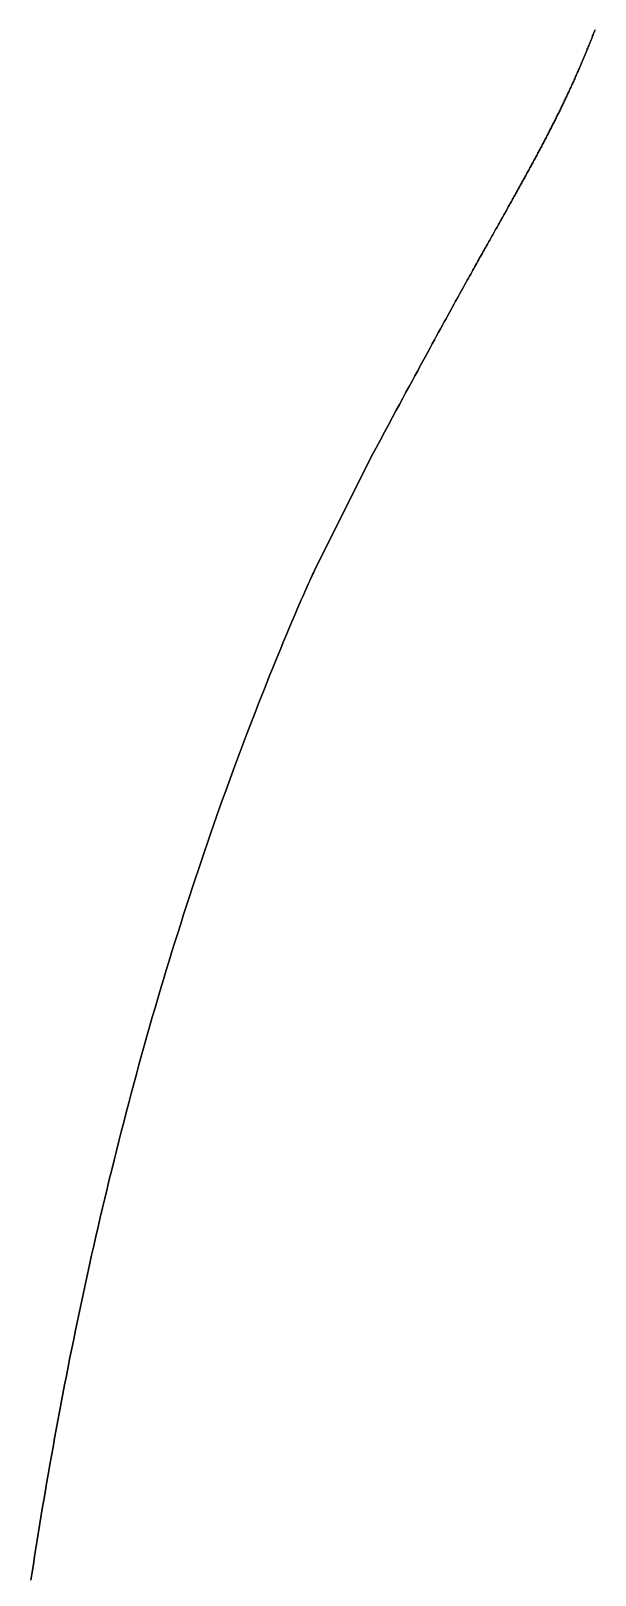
# Model space of a CAD drawing. Header units: inches. Extents: x 130170 to 284068, y 377793 to 804530.
# Drawn here: x 250435.85 to 250449.03, y 751492.18 to 751528.26 of the extents above; entities that cross this region are included whole.
import ezdxf

# ---------------------------------------------------------------- set-up
doc = ezdxf.new("R2010")
doc.units = ezdxf.units.IN
doc.header["$MEASUREMENT"] = 0
doc.layers.add('muni_il', color=7, linetype='Continuous')

msp = doc.modelspace()

# ---------------------------------------------------------------- linework, layer by layer
at = {"layer": 'muni_il'}
for points in [[(250449.034, 751528.288), (250449.023, 751528.259), (250449.011, 751528.229), (250449, 751528.201), (250448.989, 751528.172), (250448.977, 751528.143), (250448.966, 751528.114), (250448.955, 751528.086), (250448.943, 751528.057), (250448.932, 751528.029), (250448.92, 751528), (250448.909, 751527.972), (250448.898, 751527.944), (250448.886, 751527.916), (250448.875, 751527.888), (250448.864, 751527.86), (250448.852, 751527.833), (250448.841, 751527.805), (250448.83, 751527.778), (250448.818, 751527.75), (250448.807, 751527.723), (250448.796, 751527.696), (250448.784, 751527.668), (250448.773, 751527.641), (250448.762, 751527.614), (250448.75, 751527.587), (250448.739, 751527.561), (250448.728, 751527.534), (250448.716, 751527.507), (250448.705, 751527.481), (250448.694, 751527.454), (250448.682, 751527.428), (250448.671, 751527.401), (250448.66, 751527.375), (250448.648, 751527.349), (250448.637, 751527.323), (250448.625, 751527.297), (250448.614, 751527.271), (250448.603, 751527.245), (250448.591, 751527.219), (250448.58, 751527.193), (250448.568, 751527.168), (250448.557, 751527.142), (250448.546, 751527.117), (250448.534, 751527.091), (250448.523, 751527.066), (250448.511, 751527.04), (250448.5, 751527.015), (250448.488, 751526.99), (250448.477, 751526.964), (250448.465, 751526.939), (250448.454, 751526.914), (250448.442, 751526.889), (250448.43, 751526.864), (250448.419, 751526.839), (250448.407, 751526.814), (250448.396, 751526.789), (250448.384, 751526.764), (250448.372, 751526.739), (250448.361, 751526.715), (250448.349, 751526.69), (250448.337, 751526.665), (250448.326, 751526.64), (250448.314, 751526.616), (250448.302, 751526.591), (250448.29, 751526.567), (250448.279, 751526.542), (250448.267, 751526.518), (250448.255, 751526.493), (250448.243, 751526.469), (250448.231, 751526.444), (250448.219, 751526.42), (250448.207, 751526.395), (250448.195, 751526.371), (250448.183, 751526.347), (250448.171, 751526.322), (250448.159, 751526.298), (250448.147, 751526.274), (250448.135, 751526.25), (250448.123, 751526.225), (250448.111, 751526.201), (250448.099, 751526.177), (250448.087, 751526.152), (250448.075, 751526.128), (250448.062, 751526.104), (250448.05, 751526.08), (250448.038, 751526.056), (250448.025, 751526.032), (250448.013, 751526.007), (250448.001, 751525.983), (250447.988, 751525.959), (250447.976, 751525.935), (250447.963, 751525.911), (250447.951, 751525.886), (250447.939, 751525.862), (250447.926, 751525.838), (250447.913, 751525.814), (250447.901, 751525.79), (250447.888, 751525.765), (250447.876, 751525.741), (250447.863, 751525.717), (250447.85, 751525.693), (250447.838, 751525.669), (250447.825, 751525.644), (250447.812, 751525.62), (250447.799, 751525.596), (250447.787, 751525.572), (250447.774, 751525.547), (250447.761, 751525.523), (250447.748, 751525.499), (250447.735, 751525.475), (250447.722, 751525.45), (250447.709, 751525.426), (250447.696, 751525.401), (250447.683, 751525.377), (250447.67, 751525.353), (250447.657, 751525.328), (250447.644, 751525.304), (250447.631, 751525.28), (250447.617, 751525.255), (250447.604, 751525.231), (250447.591, 751525.206), (250447.578, 751525.182), (250447.564, 751525.157), (250447.551, 751525.133), (250447.538, 751525.108), (250447.524, 751525.083), (250447.511, 751525.059), (250447.497, 751525.034), (250447.484, 751525.01), (250447.47, 751524.985), (250447.457, 751524.96), (250447.443, 751524.935), (250447.43, 751524.911), (250447.416, 751524.886), (250447.403, 751524.861), (250447.389, 751524.836), (250447.375, 751524.811), (250447.361, 751524.786), (250447.348, 751524.761), (250447.334, 751524.736), (250447.32, 751524.711), (250447.306, 751524.686), (250447.292, 751524.661), (250447.278, 751524.636), (250447.264, 751524.611), (250447.25, 751524.586), (250447.236, 751524.56), (250447.222, 751524.535), (250447.208, 751524.51), (250447.194, 751524.484), (250447.18, 751524.459), (250447.166, 751524.433), (250447.151, 751524.408), (250447.137, 751524.382), (250447.123, 751524.356), (250447.108, 751524.33), (250447.094, 751524.304), (250447.079, 751524.278), (250447.065, 751524.252), (250447.05, 751524.226), (250447.036, 751524.2), (250447.021, 751524.174), (250447.006, 751524.147), (250446.991, 751524.121), (250446.977, 751524.094), (250446.961, 751524.068), (250446.947, 751524.041), (250446.931, 751524.014), (250446.916, 751523.987), (250446.901, 751523.96), (250446.886, 751523.932), (250446.87, 751523.905), (250446.855, 751523.877), (250446.839, 751523.849), (250446.823, 751523.821), (250446.807, 751523.793), (250446.792, 751523.765), (250446.776, 751523.736), (250446.759, 751523.707), (250446.743, 751523.678), (250446.727, 751523.649), (250446.71, 751523.62), (250446.693, 751523.59), (250446.676, 751523.56), (250446.659, 751523.53), (250446.642, 751523.499), (250446.625, 751523.468), (250446.607, 751523.437), (250446.59, 751523.406), (250446.572, 751523.374), (250446.554, 751523.341), (250446.535, 751523.309), (250446.517, 751523.276), (250446.498, 751523.242), (250446.479, 751523.208), (250446.459, 751523.174), (250446.44, 751523.139), (250446.42, 751523.103), (250446.4, 751523.067), (250446.379, 751523.03), (250446.358, 751522.993), (250446.337, 751522.955), (250446.315, 751522.917), (250446.293, 751522.878), (250446.271, 751522.838), (250446.248, 751522.797), (250446.225, 751522.755), (250446.201, 751522.713), (250446.177, 751522.67), (250446.153, 751522.625), (250446.128, 751522.58), (250446.102, 751522.534), (250446.076, 751522.487), (250446.049, 751522.439), (250446.021, 751522.389), (250445.993, 751522.338), (250445.964, 751522.286), (250445.935, 751522.233), (250445.904, 751522.178), (250445.873, 751522.122), (250445.841, 751522.064), (250445.808, 751522.005), (250445.775, 751521.944), (250445.74, 751521.881), (250445.704, 751521.816), (250445.668, 751521.749), (250445.63, 751521.681), (250445.591, 751521.61), (250445.551, 751521.537), (250445.509, 751521.461), (250445.467, 751521.383), (250445.423, 751521.303), (250445.377, 751521.219), (250445.33, 751521.133), (250445.281, 751521.044), (250445.231, 751520.952), (250445.179, 751520.856), (250445.125, 751520.757), (250445.069, 751520.654), (250445.011, 751520.548), (250444.951, 751520.437), (250444.889, 751520.322), (250444.824, 751520.203), (250444.757, 751520.079), (250444.688, 751519.95), (250444.615, 751519.816), (250444.54, 751519.677), (250444.461, 751519.531), (250444.38, 751519.38), (250444.295, 751519.223), (250444.206, 751519.058), (250444.114, 751518.887), (250444.018, 751518.708), (250443.918, 751518.522), (250443.813, 751518.327), (250442.477, 751515.65), (250442.453, 751515.599), (250442.435, 751515.56), (250442.413, 751515.513), (250442.388, 751515.456), (250442.359, 751515.392), (250442.326, 751515.32), (250442.291, 751515.241), (250442.253, 751515.155), (250442.212, 751515.062), (250442.169, 751514.964), (250442.123, 751514.859), (250442.075, 751514.748), (250442.025, 751514.632), (250441.974, 751514.51), (250441.92, 751514.384), (250441.865, 751514.252), (250441.808, 751514.116), (250441.749, 751513.976), (250441.689, 751513.832), (250441.628, 751513.684), (250441.566, 751513.531), (250441.503, 751513.375), (250441.439, 751513.216), (250441.373, 751513.054), (250441.307, 751512.888), (250441.241, 751512.719), (250441.173, 751512.548), (250441.105, 751512.373), (250441.037, 751512.196), (250440.968, 751512.017), (250440.898, 751511.835), (250440.828, 751511.65), (250440.758, 751511.464), (250440.688, 751511.275), (250440.617, 751511.085), (250440.546, 751510.892), (250440.475, 751510.698), (250440.404, 751510.502), (250440.333, 751510.304), (250440.262, 751510.105), (250440.191, 751509.904), (250440.12, 751509.701), (250440.049, 751509.497), (250439.978, 751509.292), (250439.908, 751509.086), (250439.837, 751508.878), (250439.767, 751508.669), (250439.697, 751508.459), (250439.628, 751508.249), (250439.558, 751508.037), (250439.489, 751507.824), (250439.42, 751507.61), (250439.352, 751507.395), (250439.284, 751507.18), (250439.216, 751506.964), (250439.149, 751506.747), (250439.082, 751506.529), (250439.015, 751506.311), (250438.95, 751506.092), (250438.884, 751505.872), (250438.819, 751505.652), (250438.754, 751505.432), (250438.69, 751505.211), (250438.627, 751504.99), (250438.564, 751504.768), (250438.501, 751504.546), (250438.439, 751504.324), (250438.378, 751504.101), (250438.317, 751503.879), (250438.256, 751503.656), (250438.197, 751503.433), (250438.138, 751503.209), (250438.079, 751502.986), (250438.021, 751502.763), (250437.963, 751502.539), (250437.906, 751502.316), (250437.85, 751502.093), (250437.795, 751501.87), (250437.74, 751501.647), (250437.685, 751501.424), (250437.631, 751501.201), (250437.578, 751500.978), (250437.525, 751500.756), (250437.473, 751500.534), (250437.422, 751500.312), (250437.371, 751500.091), (250437.321, 751499.87), (250437.271, 751499.65), (250437.222, 751499.43), (250437.174, 751499.21), (250437.126, 751498.991), (250437.079, 751498.772), (250437.033, 751498.554), (250436.987, 751498.337), (250436.941, 751498.12), (250436.897, 751497.904), (250436.853, 751497.689), (250436.809, 751497.474), (250436.766, 751497.261), (250436.724, 751497.047), (250436.682, 751496.835), (250436.641, 751496.624), (250436.601, 751496.413), (250436.561, 751496.204), (250436.522, 751495.995), (250436.483, 751495.787), (250436.445, 751495.581), (250436.407, 751495.375), (250436.37, 751495.17), (250436.334, 751494.967), (250436.298, 751494.764), (250436.263, 751494.563), (250436.228, 751494.363), (250436.194, 751494.163), (250436.16, 751493.966), (250436.127, 751493.769), (250436.095, 751493.574), (250436.062, 751493.379), (250436.031, 751493.186), (250436, 751492.995), (250435.97, 751492.805), (250435.94, 751492.616), (250435.91, 751492.428), (250435.881, 751492.242), (250435.853, 751492.057)], [(250435.853, 751492.057), (250435.881, 751492.242), (250435.91, 751492.428), (250435.94, 751492.616), (250435.97, 751492.805), (250436, 751492.995), (250436.031, 751493.186), (250436.062, 751493.379), (250436.095, 751493.574), (250436.127, 751493.769), (250436.16, 751493.966), (250436.194, 751494.163), (250436.228, 751494.363), (250436.263, 751494.563), (250436.298, 751494.764), (250436.334, 751494.967), (250436.37, 751495.17), (250436.407, 751495.375), (250436.445, 751495.581), (250436.483, 751495.787), (250436.522, 751495.995), (250436.561, 751496.204), (250436.601, 751496.413), (250436.641, 751496.624), (250436.682, 751496.835), (250436.724, 751497.047), (250436.766, 751497.261), (250436.809, 751497.474), (250436.853, 751497.689), (250436.897, 751497.904), (250436.941, 751498.12), (250436.987, 751498.337), (250437.033, 751498.554), (250437.079, 751498.772), (250437.126, 751498.991), (250437.174, 751499.21), (250437.222, 751499.43), (250437.271, 751499.65), (250437.321, 751499.87), (250437.371, 751500.091), (250437.422, 751500.312), (250437.473, 751500.534), (250437.525, 751500.756), (250437.578, 751500.978), (250437.631, 751501.201), (250437.685, 751501.424), (250437.74, 751501.647), (250437.795, 751501.87), (250437.85, 751502.093), (250437.906, 751502.316), (250437.963, 751502.539), (250438.021, 751502.763), (250438.079, 751502.986), (250438.138, 751503.209), (250438.197, 751503.433), (250438.256, 751503.656), (250438.317, 751503.879), (250438.378, 751504.101), (250438.439, 751504.324), (250438.501, 751504.546), (250438.564, 751504.768), (250438.627, 751504.99), (250438.69, 751505.211), (250438.754, 751505.432), (250438.819, 751505.652), (250438.884, 751505.872), (250438.95, 751506.092), (250439.015, 751506.311), (250439.082, 751506.529), (250439.149, 751506.747), (250439.216, 751506.964), (250439.284, 751507.18), (250439.352, 751507.395), (250439.42, 751507.61), (250439.489, 751507.824), (250439.558, 751508.037), (250439.628, 751508.249), (250439.697, 751508.459), (250439.767, 751508.669), (250439.837, 751508.878), (250439.908, 751509.086), (250439.978, 751509.292), (250440.049, 751509.497), (250440.12, 751509.701), (250440.191, 751509.904), (250440.262, 751510.105), (250440.333, 751510.304), (250440.404, 751510.502), (250440.475, 751510.698), (250440.546, 751510.892), (250440.617, 751511.085), (250440.688, 751511.275), (250440.758, 751511.464), (250440.828, 751511.65), (250440.898, 751511.835), (250440.968, 751512.017), (250441.037, 751512.196), (250441.105, 751512.373), (250441.173, 751512.548), (250441.241, 751512.719), (250441.307, 751512.888), (250441.373, 751513.054), (250441.439, 751513.216), (250441.503, 751513.375), (250441.566, 751513.531), (250441.628, 751513.684), (250441.689, 751513.832), (250441.749, 751513.976), (250441.808, 751514.116), (250441.865, 751514.252), (250441.92, 751514.384), (250441.974, 751514.51), (250442.025, 751514.632), (250442.075, 751514.748), (250442.123, 751514.859), (250442.169, 751514.964), (250442.212, 751515.062), (250442.253, 751515.155), (250442.291, 751515.241), (250442.326, 751515.32), (250442.359, 751515.392), (250442.388, 751515.456), (250442.413, 751515.513), (250442.435, 751515.56), (250442.453, 751515.599), (250442.477, 751515.65), (250443.813, 751518.327), (250443.918, 751518.522), (250444.018, 751518.708), (250444.114, 751518.887), (250444.206, 751519.058), (250444.295, 751519.223), (250444.38, 751519.38), (250444.461, 751519.531), (250444.54, 751519.677), (250444.615, 751519.816), (250444.688, 751519.95), (250444.757, 751520.079), (250444.824, 751520.203), (250444.889, 751520.322), (250444.951, 751520.437), (250445.011, 751520.548), (250445.069, 751520.654), (250445.125, 751520.757), (250445.179, 751520.856), (250445.231, 751520.952), (250445.281, 751521.044), (250445.33, 751521.133), (250445.377, 751521.219), (250445.423, 751521.303), (250445.467, 751521.383), (250445.509, 751521.461), (250445.551, 751521.537), (250445.591, 751521.61), (250445.63, 751521.681), (250445.668, 751521.749), (250445.704, 751521.816), (250445.74, 751521.881), (250445.775, 751521.944), (250445.808, 751522.005), (250445.841, 751522.064), (250445.873, 751522.122), (250445.904, 751522.178), (250445.935, 751522.233), (250445.964, 751522.286), (250445.993, 751522.338), (250446.021, 751522.389), (250446.049, 751522.439), (250446.076, 751522.487), (250446.102, 751522.534), (250446.128, 751522.58), (250446.153, 751522.625), (250446.177, 751522.67), (250446.201, 751522.713), (250446.225, 751522.755), (250446.248, 751522.797), (250446.271, 751522.838), (250446.293, 751522.878), (250446.315, 751522.917), (250446.337, 751522.955), (250446.358, 751522.993), (250446.379, 751523.03), (250446.4, 751523.067), (250446.42, 751523.103), (250446.44, 751523.139), (250446.459, 751523.174), (250446.479, 751523.208), (250446.498, 751523.242), (250446.517, 751523.276), (250446.535, 751523.309), (250446.554, 751523.341), (250446.572, 751523.374), (250446.59, 751523.406), (250446.607, 751523.437), (250446.625, 751523.468), (250446.642, 751523.499), (250446.659, 751523.53), (250446.676, 751523.56), (250446.693, 751523.59), (250446.71, 751523.62), (250446.727, 751523.649), (250446.743, 751523.678), (250446.759, 751523.707), (250446.776, 751523.736), (250446.792, 751523.765), (250446.807, 751523.793), (250446.823, 751523.821), (250446.839, 751523.849), (250446.855, 751523.877), (250446.87, 751523.905), (250446.886, 751523.932), (250446.901, 751523.96), (250446.916, 751523.987), (250446.931, 751524.014), (250446.947, 751524.041), (250446.961, 751524.068), (250446.977, 751524.094), (250446.991, 751524.121), (250447.006, 751524.147), (250447.021, 751524.174), (250447.036, 751524.2), (250447.05, 751524.226), (250447.065, 751524.252), (250447.079, 751524.278), (250447.094, 751524.304), (250447.108, 751524.33), (250447.123, 751524.356), (250447.137, 751524.382), (250447.151, 751524.408), (250447.166, 751524.433), (250447.18, 751524.459), (250447.194, 751524.484), (250447.208, 751524.51), (250447.222, 751524.535), (250447.236, 751524.56), (250447.25, 751524.586), (250447.264, 751524.611), (250447.278, 751524.636), (250447.292, 751524.661), (250447.306, 751524.686), (250447.32, 751524.711), (250447.334, 751524.736), (250447.348, 751524.761), (250447.361, 751524.786), (250447.375, 751524.811), (250447.389, 751524.836), (250447.403, 751524.861), (250447.416, 751524.886), (250447.43, 751524.911), (250447.443, 751524.935), (250447.457, 751524.96), (250447.47, 751524.985), (250447.484, 751525.01), (250447.497, 751525.034), (250447.511, 751525.059), (250447.524, 751525.083), (250447.538, 751525.108), (250447.551, 751525.133), (250447.564, 751525.157), (250447.578, 751525.182), (250447.591, 751525.206), (250447.604, 751525.231), (250447.617, 751525.255), (250447.631, 751525.28), (250447.644, 751525.304), (250447.657, 751525.328), (250447.67, 751525.353), (250447.683, 751525.377), (250447.696, 751525.401), (250447.709, 751525.426), (250447.722, 751525.45), (250447.735, 751525.475), (250447.748, 751525.499), (250447.761, 751525.523), (250447.774, 751525.547), (250447.787, 751525.572), (250447.799, 751525.596), (250447.812, 751525.62), (250447.825, 751525.644), (250447.838, 751525.669), (250447.85, 751525.693), (250447.863, 751525.717), (250447.876, 751525.741), (250447.888, 751525.765), (250447.901, 751525.79), (250447.913, 751525.814), (250447.926, 751525.838), (250447.939, 751525.862), (250447.951, 751525.886), (250447.963, 751525.911), (250447.976, 751525.935), (250447.988, 751525.959), (250448.001, 751525.983), (250448.013, 751526.007), (250448.025, 751526.032), (250448.038, 751526.056), (250448.05, 751526.08), (250448.062, 751526.104), (250448.075, 751526.128), (250448.087, 751526.152), (250448.099, 751526.177), (250448.111, 751526.201), (250448.123, 751526.225), (250448.135, 751526.25), (250448.147, 751526.274), (250448.159, 751526.298), (250448.171, 751526.322), (250448.183, 751526.347), (250448.195, 751526.371), (250448.207, 751526.395), (250448.219, 751526.42), (250448.231, 751526.444), (250448.243, 751526.469), (250448.255, 751526.493), (250448.267, 751526.518), (250448.279, 751526.542), (250448.29, 751526.567), (250448.302, 751526.591), (250448.314, 751526.616), (250448.326, 751526.64), (250448.337, 751526.665), (250448.349, 751526.69), (250448.361, 751526.715), (250448.372, 751526.739), (250448.384, 751526.764), (250448.396, 751526.789), (250448.407, 751526.814), (250448.419, 751526.839), (250448.43, 751526.864), (250448.442, 751526.889), (250448.454, 751526.914), (250448.465, 751526.939), (250448.477, 751526.964), (250448.488, 751526.99), (250448.5, 751527.015), (250448.511, 751527.04), (250448.523, 751527.066), (250448.534, 751527.091), (250448.546, 751527.117), (250448.557, 751527.142), (250448.568, 751527.168), (250448.58, 751527.193), (250448.591, 751527.219), (250448.603, 751527.245), (250448.614, 751527.271), (250448.625, 751527.297), (250448.637, 751527.323), (250448.648, 751527.349), (250448.66, 751527.375), (250448.671, 751527.401), (250448.682, 751527.428), (250448.694, 751527.454), (250448.705, 751527.481), (250448.716, 751527.507), (250448.728, 751527.534), (250448.739, 751527.561), (250448.75, 751527.587), (250448.762, 751527.614), (250448.773, 751527.641), (250448.784, 751527.668), (250448.796, 751527.696), (250448.807, 751527.723), (250448.818, 751527.75), (250448.83, 751527.778), (250448.841, 751527.805), (250448.852, 751527.833), (250448.864, 751527.86), (250448.875, 751527.888), (250448.886, 751527.916), (250448.898, 751527.944), (250448.909, 751527.972), (250448.92, 751528), (250448.932, 751528.029), (250448.943, 751528.057), (250448.955, 751528.086), (250448.966, 751528.114), (250448.977, 751528.143), (250448.989, 751528.172), (250449, 751528.201), (250449.011, 751528.229), (250449.023, 751528.259), (250449.034, 751528.288)]]:
    msp.add_lwpolyline(points, dxfattribs=at)

doc.saveas('drawing.dxf')
